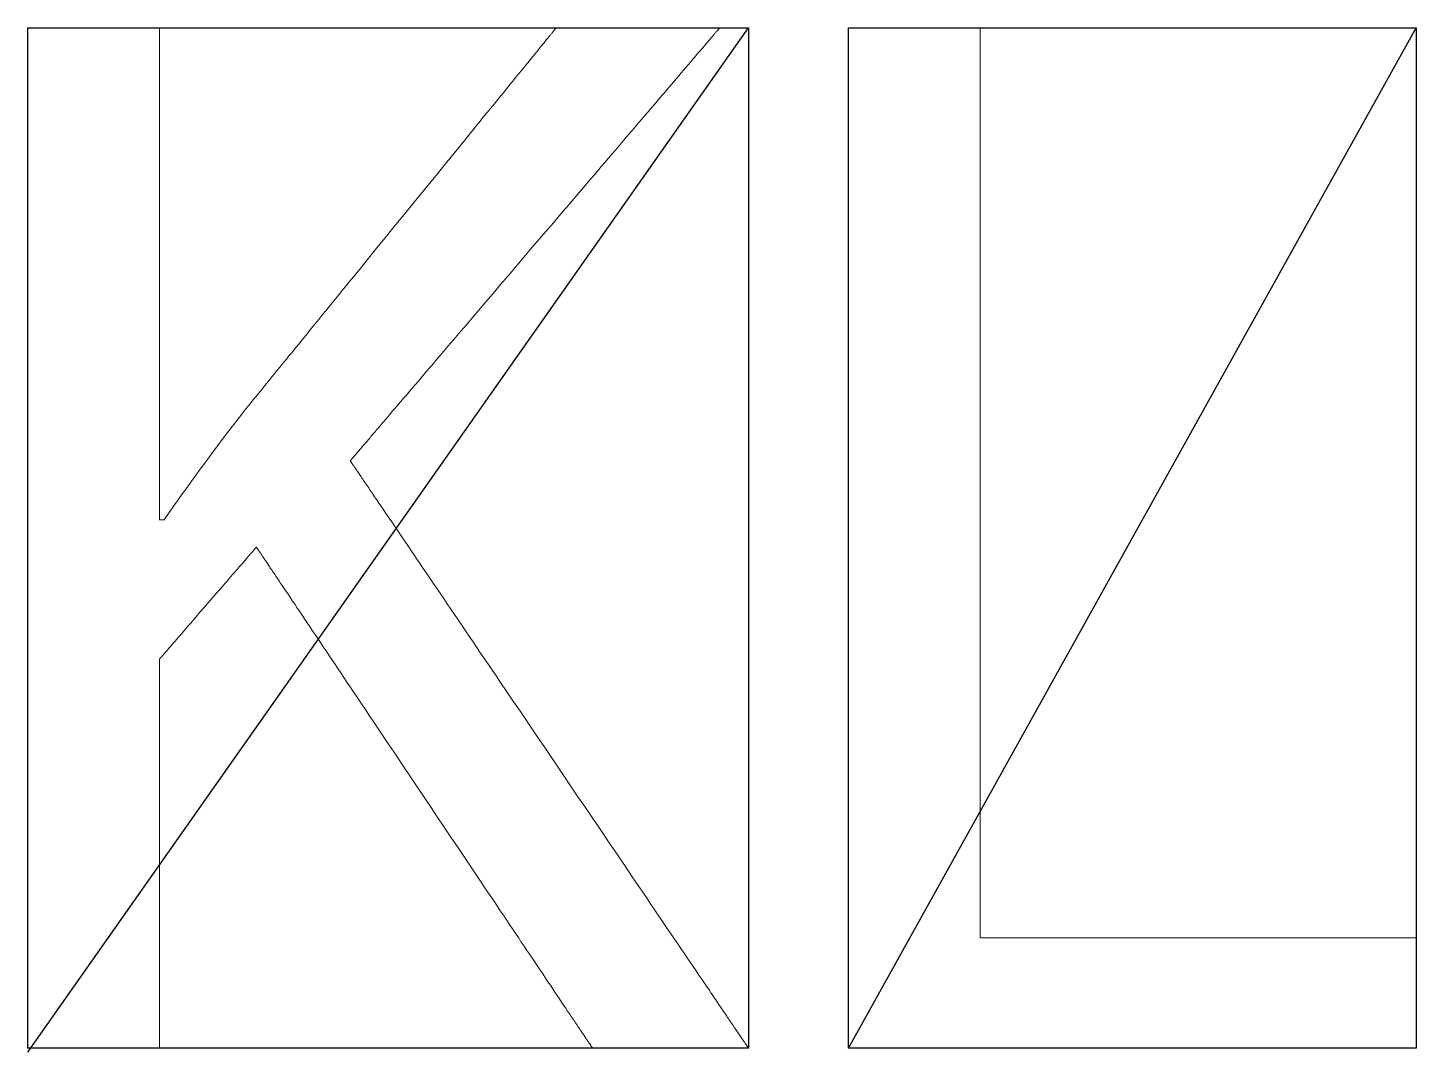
# Model space of a CAD drawing. Header units: millimetres. Extents: x 0 to 114, y 1 to 130.
# Drawn here: x 45.1 to 58.7, y 83.4 to 93.44 of the extents above; entities that cross this region are included whole.
import ezdxf

# ---------------------------------------------------------------- set-up
doc = ezdxf.new("R2010")
doc.units = ezdxf.units.MM
doc.header["$MEASUREMENT"] = 0
doc.layers.add('Layer 1', color=7, linetype='Continuous')

msp = doc.modelspace()

# ---------------------------------------------------------------- linework, layer by layer
for p, q in [((45.098, 83.404), (52.161, 93.443)), ((53.139, 83.443), (58.703, 93.443))]:
    msp.add_line(p, q)
for points in [[(52.161, 83.443), (45.098, 83.443), (45.098, 93.443), (52.161, 93.443)], [(53.139, 93.443), (58.703, 93.443), (58.703, 83.443), (53.139, 83.443)]]:
    msp.add_lwpolyline(points, close=True)
at = {"layer": 'Layer 1', "lineweight": 0}
msp.add_lwpolyline([(45.098, 93.443), (45.099, 93.443), (45.099, 93.443), (45.1, 93.443), (45.101, 93.443), (45.103, 93.443), (45.105, 93.443), (45.107, 93.443), (45.11, 93.443), (45.113, 93.443), (45.116, 93.443), (45.119, 93.443), (45.123, 93.443), (45.127, 93.443), (45.132, 93.443), (45.136, 93.443), (45.141, 93.443), (45.152, 93.443), (45.164, 93.443), (45.177, 93.443), (45.191, 93.443), (45.206, 93.443), (45.222, 93.443), (45.239, 93.443), (45.257, 93.443), (45.275, 93.443), (45.295, 93.443), (45.315, 93.443), (45.335, 93.443), (45.357, 93.443), (45.379, 93.443), (45.401, 93.443), (45.424, 93.443), (45.448, 93.443), (45.472, 93.443), (45.496, 93.443), (45.521, 93.443), (45.546, 93.443), (45.572, 93.443), (45.623, 93.443), (45.676, 93.443), (45.729, 93.443), (45.834, 93.443), (45.886, 93.443), (45.938, 93.443), (45.963, 93.443), (45.988, 93.443), (46.012, 93.443), (46.037, 93.443), (46.06, 93.443), (46.083, 93.443), (46.106, 93.443), (46.128, 93.443), (46.149, 93.443), (46.17, 93.443), (46.19, 93.443), (46.21, 93.443), (46.228, 93.443), (46.246, 93.443), (46.263, 93.443), (46.279, 93.443), (46.294, 93.443), (46.308, 93.443), (46.322, 93.443), (46.334, 93.443), (46.345, 93.443), (46.35, 93.443), (46.355, 93.443), (46.359, 93.443), (46.363, 93.443), (46.367, 93.443), (46.371, 93.443), (46.374, 93.443), (46.377, 93.443), (46.38, 93.443), (46.382, 93.443), (46.384, 93.443), (46.386, 93.443), (46.387, 93.443), (46.388, 93.443), (46.389, 93.443), (46.389, 93.443), (46.389, 93.443), (46.389, 93.443), (46.389, 93.442), (46.389, 93.441), (46.389, 93.44), (46.389, 93.438), (46.389, 93.436), (46.389, 93.434), (46.389, 93.431), (46.389, 93.428), (46.389, 93.425), (46.389, 93.421), (46.389, 93.418), (46.389, 93.413), (46.389, 93.409), (46.389, 93.404), (46.389, 93.399), (46.389, 93.394), (46.389, 93.388), (46.389, 93.382), (46.389, 93.376), (46.389, 93.369), (46.389, 93.362), (46.389, 93.355), (46.389, 93.348), (46.389, 93.34), (46.389, 93.324), (46.389, 93.306), (46.389, 93.288), (46.389, 93.269), (46.389, 93.248), (46.389, 93.226), (46.389, 93.204), (46.389, 93.18), (46.389, 93.156), (46.389, 93.13), (46.389, 93.104), (46.389, 93.077), (46.389, 93.048), (46.389, 93.019), (46.389, 92.989), (46.389, 92.959), (46.389, 92.927), (46.389, 92.895), (46.389, 92.861), (46.389, 92.827), (46.389, 92.793), (46.389, 92.757), (46.389, 92.721), (46.389, 92.684), (46.389, 92.647), (46.389, 92.609), (46.389, 92.57), (46.389, 92.53), (46.389, 92.49), (46.389, 92.45), (46.389, 92.409), (46.389, 92.367), (46.389, 92.325), (46.389, 92.282), (46.389, 92.239), (46.389, 92.195), (46.389, 92.151), (46.389, 92.106), (46.389, 92.061), (46.389, 92.016), (46.389, 91.97), (46.389, 91.924), (46.389, 91.877), (46.389, 91.831), (46.389, 91.784), (46.389, 91.689), (46.389, 91.592), (46.389, 91.496), (46.389, 91.398), (46.389, 91.3), (46.389, 91.201), (46.389, 90.806), (46.389, 90.708), (46.389, 90.61), (46.389, 90.513), (46.389, 90.417), (46.389, 90.321), (46.389, 90.274), (46.389, 90.227), (46.389, 90.18), (46.389, 90.134), (46.389, 90.087), (46.389, 90.042), (46.389, 89.996), (46.389, 89.951), (46.389, 89.907), (46.389, 89.863), (46.389, 89.819), (46.389, 89.776), (46.389, 89.733), (46.389, 89.691), (46.389, 89.65), (46.389, 89.608), (46.389, 89.568), (46.389, 89.528), (46.389, 89.489), (46.389, 89.45), (46.389, 89.412), (46.389, 89.374), (46.389, 89.338), (46.389, 89.302), (46.389, 89.266), (46.389, 89.232), (46.389, 89.198), (46.389, 89.165), (46.389, 89.133), (46.389, 89.101), (46.389, 89.07), (46.389, 89.041), (46.389, 89.012), (46.389, 88.983), (46.389, 88.956), (46.389, 88.93), (46.389, 88.905), (46.389, 88.88), (46.389, 88.857), (46.389, 88.834), (46.389, 88.813), (46.389, 88.793), (46.389, 88.773), (46.389, 88.755), (46.389, 88.738), (46.389, 88.722), (46.389, 88.714), (46.389, 88.707), (46.389, 88.7), (46.389, 88.693), (46.389, 88.686), (46.389, 88.68), (46.389, 88.674), (46.389, 88.669), (46.389, 88.663), (46.389, 88.658), (46.389, 88.654), (46.389, 88.649), (46.389, 88.645), (46.389, 88.642), (46.389, 88.638), (46.389, 88.635), (46.389, 88.632), (46.389, 88.63), (46.389, 88.627), (46.389, 88.625), (46.389, 88.624), (46.389, 88.623), (46.389, 88.622), (46.389, 88.621), (46.389, 88.621), (46.389, 88.621), (46.389, 88.621), (46.39, 88.621), (46.391, 88.621), (46.393, 88.621), (46.396, 88.621), (46.399, 88.621), (46.405, 88.621), (46.42, 88.621), (46.423, 88.621), (46.426, 88.621), (46.429, 88.621), (46.431, 88.621), (46.432, 88.621), (46.434, 88.621), (46.434, 88.621), (46.434, 88.621), (46.434, 88.621), (46.434, 88.621), (46.434, 88.621), (46.435, 88.622), (46.44, 88.63), (46.484, 88.693), (46.528, 88.755), (46.571, 88.817), (46.615, 88.879), (46.659, 88.939), (46.702, 89), (46.746, 89.06), (46.789, 89.119), (46.833, 89.177), (46.876, 89.236), (46.919, 89.293), (46.961, 89.35), (47.004, 89.407), (47.047, 89.463), (47.089, 89.518), (47.131, 89.573), (47.173, 89.628), (47.214, 89.682), (47.219, 89.688), (47.22, 89.689), (47.22, 89.689), (47.22, 89.689), (47.22, 89.69), (47.221, 89.69), (47.222, 89.691), (47.223, 89.692), (47.224, 89.693), (47.225, 89.695), (47.226, 89.697), (47.228, 89.699), (47.23, 89.701), (47.232, 89.704), (47.234, 89.707), (47.237, 89.71), (47.24, 89.713), (47.243, 89.717), (47.246, 89.721), (47.249, 89.725), (47.252, 89.729), (47.256, 89.733), (47.26, 89.738), (47.264, 89.743), (47.268, 89.748), (47.273, 89.754), (47.277, 89.759), (47.282, 89.765), (47.287, 89.771), (47.297, 89.784), (47.308, 89.798), (47.32, 89.812), (47.333, 89.827), (47.346, 89.843), (47.359, 89.86), (47.374, 89.878), (47.389, 89.896), (47.404, 89.916), (47.421, 89.936), (47.438, 89.956), (47.455, 89.978), (47.473, 90), (47.491, 90.022), (47.51, 90.046), (47.53, 90.07), (47.55, 90.095), (47.571, 90.12), (47.592, 90.146), (47.613, 90.172), (47.636, 90.199), (47.658, 90.227), (47.681, 90.255), (47.704, 90.284), (47.728, 90.313), (47.753, 90.343), (47.777, 90.373), (47.802, 90.404), (47.828, 90.435), (47.853, 90.467), (47.88, 90.499), (47.906, 90.532), (47.933, 90.565), (47.96, 90.598), (47.987, 90.632), (48.015, 90.666), (48.043, 90.7), (48.072, 90.735), (48.1, 90.77), (48.129, 90.805), (48.158, 90.841), (48.187, 90.877), (48.217, 90.913), (48.246, 90.95), (48.276, 90.986), (48.306, 91.023), (48.367, 91.098), (48.428, 91.173), (48.49, 91.249), (48.552, 91.325), (48.614, 91.401), (48.677, 91.478), (48.802, 91.632), (48.927, 91.786), (48.989, 91.862), (49.051, 91.938), (49.112, 92.013), (49.173, 92.088), (49.233, 92.162), (49.263, 92.198), (49.293, 92.235), (49.322, 92.271), (49.351, 92.307), (49.38, 92.342), (49.409, 92.377), (49.437, 92.412), (49.465, 92.447), (49.493, 92.481), (49.521, 92.515), (49.548, 92.549), (49.575, 92.582), (49.602, 92.615), (49.628, 92.647), (49.654, 92.679), (49.68, 92.71), (49.705, 92.741), (49.73, 92.772), (49.755, 92.802), (49.779, 92.832), (49.802, 92.861), (49.826, 92.889), (49.848, 92.917), (49.871, 92.945), (49.892, 92.971), (49.914, 92.998), (49.935, 93.023), (49.955, 93.048), (49.975, 93.073), (49.994, 93.097), (50.013, 93.12), (50.032, 93.142), (50.049, 93.164), (50.066, 93.185), (50.083, 93.205), (50.099, 93.225), (50.114, 93.244), (50.129, 93.262), (50.143, 93.279), (50.157, 93.296), (50.169, 93.312), (50.182, 93.327), (50.193, 93.341), (50.204, 93.354), (50.214, 93.366), (50.219, 93.372), (50.223, 93.378), (50.228, 93.383), (50.232, 93.388), (50.236, 93.393), (50.24, 93.398), (50.244, 93.403), (50.247, 93.407), (50.251, 93.411), (50.254, 93.415), (50.257, 93.419), (50.259, 93.422), (50.262, 93.425), (50.264, 93.428), (50.266, 93.43), (50.268, 93.433), (50.27, 93.435), (50.272, 93.437), (50.273, 93.439), (50.274, 93.44), (50.275, 93.441), (50.276, 93.442), (50.276, 93.443), (50.276, 93.443), (50.277, 93.443), (50.277, 93.443), (50.278, 93.443), (50.279, 93.443), (50.281, 93.443), (50.283, 93.443), (50.286, 93.443), (50.289, 93.443), (50.292, 93.443), (50.296, 93.443), (50.3, 93.443), (50.305, 93.443), (50.31, 93.443), (50.315, 93.443), (50.321, 93.443), (50.327, 93.443), (50.334, 93.443), (50.34, 93.443), (50.347, 93.443), (50.355, 93.443), (50.363, 93.443), (50.371, 93.443), (50.379, 93.443), (50.388, 93.443), (50.397, 93.443), (50.406, 93.443), (50.416, 93.443), (50.436, 93.443), (50.457, 93.443), (50.479, 93.443), (50.503, 93.443), (50.527, 93.443), (50.552, 93.443), (50.578, 93.443), (50.605, 93.443), (50.632, 93.443), (50.66, 93.443), (50.689, 93.443), (50.719, 93.443), (50.749, 93.443), (50.779, 93.443), (50.81, 93.443), (50.841, 93.443), (50.873, 93.443), (50.937, 93.443), (51.003, 93.443), (51.134, 93.443), (51.199, 93.443), (51.264, 93.443), (51.296, 93.443), (51.327, 93.443), (51.359, 93.443), (51.389, 93.443), (51.42, 93.443), (51.449, 93.443), (51.479, 93.443), (51.507, 93.443), (51.535, 93.443), (51.562, 93.443), (51.589, 93.443), (51.614, 93.443), (51.639, 93.443), (51.663, 93.443), (51.686, 93.443), (51.707, 93.443), (51.728, 93.443), (51.738, 93.443), (51.748, 93.443), (51.757, 93.443), (51.766, 93.443), (51.775, 93.443), (51.783, 93.443), (51.792, 93.443), (51.799, 93.443), (51.807, 93.443), (51.814, 93.443), (51.821, 93.443), (51.827, 93.443), (51.834, 93.443), (51.839, 93.443), (51.845, 93.443), (51.85, 93.443), (51.854, 93.443), (51.859, 93.443), (51.863, 93.443), (51.866, 93.443), (51.869, 93.443), (51.872, 93.443), (51.874, 93.443), (51.876, 93.443), (51.877, 93.443), (51.878, 93.443), (51.879, 93.443), (51.879, 93.443), (51.879, 93.443), (51.878, 93.442), (51.877, 93.441), (51.876, 93.44), (51.875, 93.438), (51.873, 93.437), (51.872, 93.435), (51.87, 93.432), (51.868, 93.43), (51.865, 93.427), (51.862, 93.424), (51.859, 93.42), (51.856, 93.416), (51.853, 93.412), (51.849, 93.408), (51.845, 93.404), (51.841, 93.399), (51.837, 93.394), (51.832, 93.389), (51.828, 93.383), (51.823, 93.377), (51.818, 93.371), (51.812, 93.365), (51.807, 93.358), (51.801, 93.351), (51.795, 93.344), (51.788, 93.337), (51.782, 93.329), (51.775, 93.322), (51.769, 93.314), (51.762, 93.305), (51.754, 93.297), (51.747, 93.288), (51.739, 93.279), (51.731, 93.27), (51.723, 93.261), (51.715, 93.251), (51.707, 93.241), (51.698, 93.231), (51.689, 93.221), (51.671, 93.2), (51.652, 93.178), (51.633, 93.155), (51.613, 93.131), (51.592, 93.106), (51.57, 93.081), (51.548, 93.055), (51.525, 93.028), (51.502, 93.001), (51.478, 92.973), (51.453, 92.944), (51.428, 92.914), (51.402, 92.884), (51.376, 92.853), (51.349, 92.821), (51.321, 92.789), (51.293, 92.757), (51.265, 92.723), (51.236, 92.689), (51.206, 92.655), (51.177, 92.62), (51.146, 92.584), (51.116, 92.548), (51.084, 92.512), (51.053, 92.475), (51.021, 92.437), (50.989, 92.4), (50.956, 92.361), (50.923, 92.323), (50.89, 92.283), (50.856, 92.244), (50.822, 92.204), (50.788, 92.164), (50.753, 92.124), (50.718, 92.083), (50.683, 92.042), (50.648, 92), (50.613, 91.959), (50.577, 91.917), (50.541, 91.875), (50.469, 91.79), (50.396, 91.705), (50.323, 91.619), (50.249, 91.532), (50.175, 91.446), (50.026, 91.272), (49.878, 91.098), (49.804, 91.012), (49.731, 90.926), (49.658, 90.84), (49.586, 90.756), (49.55, 90.714), (49.515, 90.672), (49.479, 90.63), (49.444, 90.589), (49.409, 90.548), (49.374, 90.507), (49.34, 90.467), (49.306, 90.427), (49.272, 90.387), (49.238, 90.348), (49.205, 90.309), (49.172, 90.27), (49.14, 90.232), (49.107, 90.195), (49.076, 90.157), (49.044, 90.12), (49.013, 90.084), (48.983, 90.048), (48.952, 90.013), (48.923, 89.978), (48.893, 89.944), (48.865, 89.91), (48.836, 89.877), (48.808, 89.844), (48.781, 89.812), (48.754, 89.781), (48.728, 89.75), (48.703, 89.72), (48.677, 89.691), (48.653, 89.662), (48.629, 89.634), (48.606, 89.607), (48.583, 89.58), (48.561, 89.554), (48.54, 89.529), (48.519, 89.505), (48.499, 89.481), (48.48, 89.459), (48.461, 89.437), (48.452, 89.426), (48.443, 89.416), (48.434, 89.406), (48.426, 89.396), (48.418, 89.386), (48.41, 89.377), (48.402, 89.367), (48.394, 89.358), (48.386, 89.349), (48.379, 89.341), (48.372, 89.332), (48.365, 89.324), (48.358, 89.316), (48.352, 89.309), (48.345, 89.301), (48.339, 89.294), (48.333, 89.287), (48.328, 89.281), (48.322, 89.274), (48.317, 89.268), (48.312, 89.262), (48.307, 89.256), (48.302, 89.251), (48.298, 89.246), (48.294, 89.241), (48.29, 89.236), (48.286, 89.232), (48.283, 89.228), (48.279, 89.224), (48.276, 89.221), (48.274, 89.217), (48.271, 89.214), (48.269, 89.211), (48.267, 89.209), (48.265, 89.207), (48.263, 89.205), (48.262, 89.203), (48.261, 89.202), (48.26, 89.201), (48.259, 89.2), (48.259, 89.2), (48.259, 89.2), (48.259, 89.199), (48.259, 89.199), (48.26, 89.198), (48.261, 89.196), (48.262, 89.195), (48.264, 89.193), (48.265, 89.19), (48.267, 89.187), (48.269, 89.184), (48.272, 89.18), (48.275, 89.176), (48.278, 89.171), (48.281, 89.167), (48.285, 89.161), (48.288, 89.156), (48.292, 89.15), (48.297, 89.144), (48.301, 89.137), (48.306, 89.13), (48.311, 89.123), (48.316, 89.115), (48.322, 89.107), (48.327, 89.099), (48.333, 89.09), (48.339, 89.081), (48.346, 89.071), (48.352, 89.062), (48.359, 89.052), (48.366, 89.041), (48.373, 89.031), (48.381, 89.019), (48.388, 89.008), (48.396, 88.996), (48.404, 88.985), (48.413, 88.972), (48.421, 88.96), (48.43, 88.947), (48.439, 88.934), (48.448, 88.92), (48.458, 88.906), (48.467, 88.892), (48.477, 88.878), (48.487, 88.863), (48.497, 88.848), (48.507, 88.833), (48.518, 88.818), (48.528, 88.802), (48.539, 88.786), (48.55, 88.769), (48.562, 88.753), (48.573, 88.736), (48.585, 88.719), (48.596, 88.701), (48.608, 88.684), (48.62, 88.666), (48.633, 88.648), (48.645, 88.629), (48.658, 88.611), (48.671, 88.592), (48.684, 88.573), (48.697, 88.553), (48.71, 88.534), (48.737, 88.494), (48.765, 88.453), (48.793, 88.411), (48.822, 88.369), (48.851, 88.325), (48.881, 88.281), (48.912, 88.236), (48.943, 88.19), (48.974, 88.144), (49.006, 88.097), (49.039, 88.049), (49.072, 88), (49.105, 87.951), (49.139, 87.901), (49.174, 87.85), (49.208, 87.799), (49.243, 87.747), (49.279, 87.695), (49.315, 87.642), (49.351, 87.588), (49.387, 87.535), (49.424, 87.48), (49.461, 87.426), (49.499, 87.37), (49.536, 87.315), (49.574, 87.259), (49.612, 87.202), (49.651, 87.146), (49.69, 87.089), (49.728, 87.032), (49.767, 86.974), (49.846, 86.858), (49.925, 86.742), (50.004, 86.624), (50.084, 86.507), (50.164, 86.389), (50.324, 86.153), (50.404, 86.035), (50.483, 85.918), (50.562, 85.801), (50.641, 85.685), (50.68, 85.628), (50.719, 85.57), (50.758, 85.513), (50.796, 85.456), (50.834, 85.4), (50.872, 85.344), (50.91, 85.288), (50.948, 85.233), (50.985, 85.178), (51.022, 85.124), (51.058, 85.07), (51.095, 85.016), (51.13, 84.963), (51.166, 84.911), (51.201, 84.859), (51.236, 84.807), (51.27, 84.756), (51.304, 84.706), (51.338, 84.657), (51.371, 84.608), (51.404, 84.56), (51.436, 84.512), (51.468, 84.466), (51.499, 84.42), (51.53, 84.374), (51.56, 84.33), (51.589, 84.286), (51.618, 84.243), (51.647, 84.201), (51.674, 84.16), (51.702, 84.12), (51.715, 84.101), (51.728, 84.081), (51.741, 84.062), (51.754, 84.043), (51.767, 84.024), (51.78, 84.005), (51.792, 83.987), (51.804, 83.969), (51.816, 83.951), (51.828, 83.934), (51.84, 83.917), (51.851, 83.9), (51.863, 83.883), (51.874, 83.866), (51.885, 83.85), (51.896, 83.834), (51.906, 83.818), (51.917, 83.803), (51.927, 83.788), (51.937, 83.773), (51.947, 83.759), (51.956, 83.744), (51.966, 83.73), (51.975, 83.717), (51.984, 83.703), (51.993, 83.69), (52.002, 83.678), (52.01, 83.665), (52.018, 83.653), (52.026, 83.641), (52.034, 83.63), (52.042, 83.618), (52.049, 83.608), (52.056, 83.597), (52.063, 83.587), (52.07, 83.577), (52.077, 83.567), (52.083, 83.558), (52.089, 83.549), (52.095, 83.54), (52.1, 83.532), (52.106, 83.524), (52.111, 83.517), (52.116, 83.51), (52.12, 83.503), (52.125, 83.496), (52.129, 83.49), (52.133, 83.484), (52.136, 83.479), (52.14, 83.474), (52.143, 83.469), (52.146, 83.465), (52.149, 83.461), (52.151, 83.458), (52.153, 83.454), (52.155, 83.452), (52.157, 83.449), (52.158, 83.447), (52.159, 83.446), (52.16, 83.444), (52.16, 83.443), (52.161, 83.443), (52.161, 83.443), (52.16, 83.443), (52.159, 83.443), (52.158, 83.443), (52.156, 83.443), (52.154, 83.443), (52.151, 83.443), (52.148, 83.443), (52.145, 83.443), (52.141, 83.443), (52.137, 83.443), (52.133, 83.443), (52.128, 83.443), (52.123, 83.443), (52.118, 83.443), (52.112, 83.443), (52.106, 83.443), (52.099, 83.443), (52.092, 83.443), (52.085, 83.443), (52.078, 83.443), (52.07, 83.443), (52.062, 83.443), (52.053, 83.443), (52.045, 83.443), (52.036, 83.443), (52.017, 83.443), (51.997, 83.443), (51.976, 83.443), (51.955, 83.443), (51.932, 83.443), (51.908, 83.443), (51.884, 83.443), (51.859, 83.443), (51.833, 83.443), (51.806, 83.443), (51.779, 83.443), (51.751, 83.443), (51.723, 83.443), (51.694, 83.443), (51.665, 83.443), (51.635, 83.443), (51.605, 83.443), (51.574, 83.443), (51.513, 83.443), (51.45, 83.443), (51.325, 83.443), (51.263, 83.443), (51.202, 83.443), (51.171, 83.443), (51.141, 83.443), (51.112, 83.443), (51.083, 83.443), (51.054, 83.443), (51.026, 83.443), (50.999, 83.443), (50.972, 83.443), (50.945, 83.443), (50.92, 83.443), (50.895, 83.443), (50.871, 83.443), (50.848, 83.443), (50.826, 83.443), (50.805, 83.443), (50.785, 83.443), (50.765, 83.443), (50.747, 83.443), (50.739, 83.443), (50.73, 83.443), (50.722, 83.443), (50.715, 83.443), (50.707, 83.443), (50.7, 83.443), (50.693, 83.443), (50.687, 83.443), (50.681, 83.443), (50.675, 83.443), (50.67, 83.443), (50.664, 83.443), (50.66, 83.443), (50.655, 83.443), (50.651, 83.443), (50.648, 83.443), (50.644, 83.443), (50.642, 83.443), (50.639, 83.443), (50.637, 83.443), (50.635, 83.443), (50.634, 83.443), (50.633, 83.443), (50.633, 83.443), (50.632, 83.443), (50.632, 83.444), (50.632, 83.444), (50.631, 83.446), (50.63, 83.447), (50.629, 83.449), (50.627, 83.451), (50.626, 83.453), (50.624, 83.456), (50.622, 83.459), (50.619, 83.463), (50.617, 83.467), (50.614, 83.471), (50.611, 83.475), (50.608, 83.48), (50.605, 83.485), (50.601, 83.49), (50.597, 83.496), (50.593, 83.502), (50.589, 83.508), (50.585, 83.514), (50.58, 83.521), (50.575, 83.528), (50.57, 83.536), (50.565, 83.543), (50.56, 83.551), (50.554, 83.56), (50.549, 83.568), (50.543, 83.577), (50.537, 83.586), (50.53, 83.595), (50.524, 83.605), (50.517, 83.615), (50.51, 83.625), (50.503, 83.635), (50.496, 83.646), (50.489, 83.657), (50.481, 83.668), (50.474, 83.68), (50.466, 83.692), (50.458, 83.704), (50.45, 83.716), (50.441, 83.728), (50.433, 83.741), (50.424, 83.754), (50.415, 83.767), (50.406, 83.781), (50.388, 83.808), (50.369, 83.837), (50.349, 83.866), (50.329, 83.896), (50.308, 83.927), (50.286, 83.959), (50.264, 83.992), (50.242, 84.026), (50.219, 84.06), (50.195, 84.095), (50.171, 84.131), (50.147, 84.168), (50.121, 84.205), (50.096, 84.243), (50.07, 84.282), (50.044, 84.321), (50.017, 84.361), (49.99, 84.402), (49.962, 84.443), (49.934, 84.484), (49.906, 84.527), (49.877, 84.57), (49.848, 84.613), (49.818, 84.657), (49.789, 84.701), (49.759, 84.746), (49.728, 84.791), (49.697, 84.837), (49.667, 84.883), (49.635, 84.93), (49.604, 84.977), (49.572, 85.024), (49.54, 85.071), (49.508, 85.119), (49.476, 85.167), (49.443, 85.216), (49.411, 85.265), (49.378, 85.314), (49.312, 85.412), (49.245, 85.511), (49.178, 85.611), (49.111, 85.712), (49.044, 85.812), (48.908, 86.014), (48.841, 86.114), (48.774, 86.214), (48.707, 86.314), (48.641, 86.413), (48.575, 86.511), (48.542, 86.56), (48.509, 86.609), (48.477, 86.657), (48.445, 86.705), (48.413, 86.753), (48.381, 86.8), (48.349, 86.847), (48.318, 86.894), (48.287, 86.94), (48.256, 86.986), (48.226, 87.031), (48.196, 87.076), (48.166, 87.121), (48.136, 87.165), (48.107, 87.209), (48.078, 87.252), (48.049, 87.294), (48.021, 87.336), (47.993, 87.378), (47.966, 87.419), (47.939, 87.459), (47.913, 87.499), (47.886, 87.537), (47.861, 87.576), (47.835, 87.613), (47.811, 87.65), (47.786, 87.687), (47.763, 87.722), (47.739, 87.757), (47.717, 87.791), (47.694, 87.824), (47.673, 87.856), (47.652, 87.888), (47.631, 87.918), (47.611, 87.948), (47.592, 87.977), (47.573, 88.005), (47.564, 88.018), (47.555, 88.032), (47.546, 88.045), (47.537, 88.058), (47.529, 88.07), (47.521, 88.083), (47.512, 88.095), (47.504, 88.107), (47.497, 88.119), (47.489, 88.13), (47.481, 88.141), (47.474, 88.152), (47.467, 88.163), (47.46, 88.173), (47.453, 88.183), (47.446, 88.193), (47.44, 88.203), (47.434, 88.212), (47.428, 88.221), (47.422, 88.23), (47.416, 88.239), (47.411, 88.247), (47.405, 88.255), (47.4, 88.262), (47.395, 88.27), (47.391, 88.277), (47.386, 88.284), (47.382, 88.29), (47.377, 88.296), (47.374, 88.302), (47.37, 88.308), (47.366, 88.313), (47.363, 88.318), (47.36, 88.323), (47.357, 88.327), (47.354, 88.331), (47.352, 88.335), (47.349, 88.338), (47.347, 88.341), (47.346, 88.344), (47.344, 88.346), (47.342, 88.348), (47.341, 88.35), (47.34, 88.352), (47.34, 88.353), (47.339, 88.353), (47.339, 88.354), (47.339, 88.354), (47.339, 88.354), (47.338, 88.353), (47.337, 88.352), (47.337, 88.351), (47.335, 88.35), (47.334, 88.348), (47.332, 88.346), (47.33, 88.344), (47.328, 88.342), (47.326, 88.339), (47.323, 88.336), (47.32, 88.333), (47.317, 88.329), (47.314, 88.325), (47.31, 88.321), (47.307, 88.317), (47.303, 88.312), (47.299, 88.307), (47.294, 88.302), (47.29, 88.297), (47.285, 88.292), (47.28, 88.286), (47.275, 88.28), (47.264, 88.268), (47.253, 88.255), (47.241, 88.241), (47.228, 88.226), (47.215, 88.21), (47.201, 88.194), (47.186, 88.178), (47.171, 88.16), (47.156, 88.142), (47.14, 88.124), (47.123, 88.105), (47.106, 88.085), (47.089, 88.065), (47.072, 88.045), (47.054, 88.025), (47.036, 88.004), (47.017, 87.982), (46.999, 87.961), (46.98, 87.939), (46.942, 87.895), (46.903, 87.85), (46.864, 87.805), (46.825, 87.76), (46.786, 87.715), (46.748, 87.671), (46.729, 87.649), (46.711, 87.628), (46.692, 87.606), (46.674, 87.585), (46.656, 87.565), (46.639, 87.544), (46.622, 87.525), (46.605, 87.505), (46.588, 87.486), (46.572, 87.468), (46.557, 87.45), (46.542, 87.432), (46.527, 87.416), (46.513, 87.4), (46.5, 87.384), (46.487, 87.369), (46.475, 87.355), (46.464, 87.342), (46.453, 87.33), (46.448, 87.324), (46.443, 87.318), (46.438, 87.313), (46.434, 87.307), (46.429, 87.302), (46.425, 87.298), (46.421, 87.293), (46.418, 87.289), (46.414, 87.285), (46.411, 87.281), (46.408, 87.277), (46.405, 87.274), (46.402, 87.271), (46.4, 87.268), (46.398, 87.266), (46.396, 87.264), (46.394, 87.262), (46.393, 87.26), (46.391, 87.259), (46.391, 87.257), (46.39, 87.257), (46.389, 87.256), (46.389, 87.256), (46.389, 87.256), (46.389, 87.254), (46.389, 87.252), (46.389, 87.248), (46.389, 87.244), (46.389, 87.238), (46.389, 87.232), (46.389, 87.224), (46.389, 87.216), (46.389, 87.206), (46.389, 87.196), (46.389, 87.185), (46.389, 87.173), (46.389, 87.16), (46.389, 87.146), (46.389, 87.131), (46.389, 87.116), (46.389, 87.099), (46.389, 87.082), (46.389, 87.064), (46.389, 87.046), (46.389, 87.026), (46.389, 87.006), (46.389, 86.985), (46.389, 86.963), (46.389, 86.941), (46.389, 86.918), (46.389, 86.894), (46.389, 86.869), (46.389, 86.844), (46.389, 86.819), (46.389, 86.792), (46.389, 86.765), (46.389, 86.738), (46.389, 86.71), (46.389, 86.681), (46.389, 86.652), (46.389, 86.622), (46.389, 86.592), (46.389, 86.561), (46.389, 86.53), (46.389, 86.498), (46.389, 86.466), (46.389, 86.433), (46.389, 86.4), (46.389, 86.367), (46.389, 86.333), (46.389, 86.299), (46.389, 86.264), (46.389, 86.229), (46.389, 86.194), (46.389, 86.158), (46.389, 86.122), (46.389, 86.086), (46.389, 86.05), (46.389, 85.976), (46.389, 85.901), (46.389, 85.825), (46.389, 85.749), (46.389, 85.672), (46.389, 85.595), (46.389, 85.439), (46.389, 85.282), (46.389, 85.127), (46.389, 85.049), (46.389, 84.972), (46.389, 84.895), (46.389, 84.82), (46.389, 84.745), (46.389, 84.67), (46.389, 84.597), (46.389, 84.561), (46.389, 84.525), (46.389, 84.49), (46.389, 84.455), (46.389, 84.42), (46.389, 84.386), (46.389, 84.351), (46.389, 84.318), (46.389, 84.284), (46.389, 84.252), (46.389, 84.219), (46.389, 84.187), (46.389, 84.156), (46.389, 84.125), (46.389, 84.094), (46.389, 84.064), (46.389, 84.035), (46.389, 84.006), (46.389, 83.977), (46.389, 83.949), (46.389, 83.922), (46.389, 83.895), (46.389, 83.869), (46.389, 83.844), (46.389, 83.819), (46.389, 83.795), (46.389, 83.771), (46.389, 83.749), (46.389, 83.726), (46.389, 83.705), (46.389, 83.684), (46.389, 83.664), (46.389, 83.645), (46.389, 83.627), (46.389, 83.609), (46.389, 83.592), (46.389, 83.576), (46.389, 83.561), (46.389, 83.547), (46.389, 83.533), (46.389, 83.521), (46.389, 83.509), (46.389, 83.498), (46.389, 83.488), (46.389, 83.479), (46.389, 83.471), (46.389, 83.464), (46.389, 83.458), (46.389, 83.453), (46.389, 83.449), (46.389, 83.446), (46.389, 83.444), (46.389, 83.443), (46.389, 83.443), (46.389, 83.443), (46.388, 83.443), (46.387, 83.443), (46.386, 83.443), (46.384, 83.443), (46.382, 83.443), (46.379, 83.443), (46.376, 83.443), (46.373, 83.443), (46.37, 83.443), (46.366, 83.443), (46.362, 83.443), (46.358, 83.443), (46.353, 83.443), (46.348, 83.443), (46.343, 83.443), (46.332, 83.443), (46.32, 83.443), (46.307, 83.443), (46.292, 83.443), (46.277, 83.443), (46.261, 83.443), (46.244, 83.443), (46.226, 83.443), (46.207, 83.443), (46.188, 83.443), (46.167, 83.443), (46.146, 83.443), (46.125, 83.443), (46.103, 83.443), (46.08, 83.443), (46.057, 83.443), (46.033, 83.443), (46.009, 83.443), (45.984, 83.443), (45.959, 83.443), (45.934, 83.443), (45.909, 83.443), (45.857, 83.443), (45.804, 83.443), (45.699, 83.443), (45.646, 83.443), (45.594, 83.443), (45.543, 83.443), (45.518, 83.443), (45.493, 83.443), (45.468, 83.443), (45.444, 83.443), (45.421, 83.443), (45.398, 83.443), (45.375, 83.443), (45.353, 83.443), (45.332, 83.443), (45.312, 83.443), (45.292, 83.443), (45.273, 83.443), (45.254, 83.443), (45.237, 83.443), (45.22, 83.443), (45.204, 83.443), (45.189, 83.443), (45.175, 83.443), (45.162, 83.443), (45.151, 83.443), (45.14, 83.443), (45.135, 83.443), (45.13, 83.443), (45.126, 83.443), (45.122, 83.443), (45.118, 83.443), (45.115, 83.443), (45.112, 83.443), (45.109, 83.443), (45.106, 83.443), (45.104, 83.443), (45.102, 83.443), (45.101, 83.443), (45.1, 83.443), (45.099, 83.443), (45.099, 83.443), (45.098, 83.443), (45.098, 83.444), (45.098, 83.445), (45.098, 83.447), (45.098, 83.45), (45.098, 83.454), (45.098, 83.458), (45.098, 83.463), (45.098, 83.468), (45.098, 83.474), (45.098, 83.481), (45.098, 83.489), (45.098, 83.497), (45.098, 83.506), (45.098, 83.515), (45.098, 83.525), (45.098, 83.536), (45.098, 83.547), (45.098, 83.559), (45.098, 83.571), (45.098, 83.584), (45.098, 83.598), (45.098, 83.612), (45.098, 83.627), (45.098, 83.643), (45.098, 83.659), (45.098, 83.675), (45.098, 83.693), (45.098, 83.71), (45.098, 83.729), (45.098, 83.748), (45.098, 83.767), (45.098, 83.787), (45.098, 83.808), (45.098, 83.829), (45.098, 83.851), (45.098, 83.873), (45.098, 83.895), (45.098, 83.919), (45.098, 83.942), (45.098, 83.967), (45.098, 83.991), (45.098, 84.017), (45.098, 84.042), (45.098, 84.069), (45.098, 84.095), (45.098, 84.122), (45.098, 84.15), (45.098, 84.178), (45.098, 84.207), (45.098, 84.236), (45.098, 84.266), (45.098, 84.296), (45.098, 84.326), (45.098, 84.357), (45.098, 84.388), (45.098, 84.42), (45.098, 84.452), (45.098, 84.485), (45.098, 84.518), (45.098, 84.551), (45.098, 84.585), (45.098, 84.62), (45.098, 84.654), (45.098, 84.689), (45.098, 84.725), (45.098, 84.761), (45.098, 84.797), (45.098, 84.833), (45.098, 84.87), (45.098, 84.908), (45.098, 84.945), (45.098, 84.984), (45.098, 85.022), (45.098, 85.061), (45.098, 85.1), (45.098, 85.139), (45.098, 85.179), (45.098, 85.219), (45.098, 85.26), (45.098, 85.3), (45.098, 85.342), (45.098, 85.383), (45.098, 85.425), (45.098, 85.467), (45.098, 85.509), (45.098, 85.552), (45.098, 85.594), (45.098, 85.638), (45.098, 85.725), (45.098, 85.813), (45.098, 85.902), (45.098, 85.992), (45.098, 86.083), (45.098, 86.176), (45.098, 86.268), (45.098, 86.362), (45.098, 86.457), (45.098, 86.552), (45.098, 86.648), (45.098, 86.745), (45.098, 86.842), (45.098, 86.94), (45.098, 87.039), (45.098, 87.138), (45.098, 87.238), (45.098, 87.338), (45.098, 87.438), (45.098, 87.539), (45.098, 87.64), (45.098, 87.742), (45.098, 87.946), (45.098, 88.15), (45.098, 88.56), (45.098, 88.765), (45.098, 88.969), (45.098, 89.173), (45.098, 89.274), (45.098, 89.376), (45.098, 89.476), (45.098, 89.577), (45.098, 89.677), (45.098, 89.776), (45.098, 89.875), (45.098, 89.974), (45.098, 90.071), (45.098, 90.169), (45.098, 90.265), (45.098, 90.361), (45.098, 90.456), (45.098, 90.551), (45.098, 90.644), (45.098, 90.737), (45.098, 90.829), (45.098, 90.92), (45.098, 91.009), (45.098, 91.098), (45.098, 91.186), (45.098, 91.273), (45.098, 91.316), (45.098, 91.359), (45.098, 91.401), (45.098, 91.443), (45.098, 91.485), (45.098, 91.527), (45.098, 91.568), (45.098, 91.609), (45.098, 91.649), (45.098, 91.69), (45.098, 91.73), (45.098, 91.769), (45.098, 91.808), (45.098, 91.847), (45.098, 91.886), (45.098, 91.924), (45.098, 91.962), (45.098, 92), (45.098, 92.037), (45.098, 92.073), (45.098, 92.11), (45.098, 92.146), (45.098, 92.182), (45.098, 92.217), (45.098, 92.252), (45.098, 92.286), (45.098, 92.32), (45.098, 92.354), (45.098, 92.387), (45.098, 92.42), (45.098, 92.452), (45.098, 92.484), (45.098, 92.516), (45.098, 92.547), (45.098, 92.577), (45.098, 92.608), (45.098, 92.637), (45.098, 92.667), (45.098, 92.695), (45.098, 92.724), (45.098, 92.752), (45.098, 92.779), (45.098, 92.806), (45.098, 92.832), (45.098, 92.858), (45.098, 92.884), (45.098, 92.909), (45.098, 92.933), (45.098, 92.957), (45.098, 92.981), (45.098, 93.004), (45.098, 93.026), (45.098, 93.048), (45.098, 93.069), (45.098, 93.09), (45.098, 93.11), (45.098, 93.13), (45.098, 93.149), (45.098, 93.168), (45.098, 93.186), (45.098, 93.203), (45.098, 93.22), (45.098, 93.236), (45.098, 93.252), (45.098, 93.267), (45.098, 93.282), (45.098, 93.296), (45.098, 93.309), (45.098, 93.322), (45.098, 93.334), (45.098, 93.346), (45.098, 93.357), (45.098, 93.367), (45.098, 93.376), (45.098, 93.386), (45.098, 93.394), (45.098, 93.402), (45.098, 93.409), (45.098, 93.415), (45.098, 93.421), (45.098, 93.426), (45.098, 93.431), (45.098, 93.434), (45.098, 93.437), (45.098, 93.44), (45.098, 93.442), (45.098, 93.443), (45.098, 93.443)], close=True, dxfattribs=at)
msp.add_lwpolyline([(53.139, 93.443), (54.43, 93.443), (54.43, 84.526), (58.703, 84.526), (58.703, 83.443), (53.139, 83.443), (53.139, 93.443)], dxfattribs=at)

doc.saveas('drawing.dxf')
